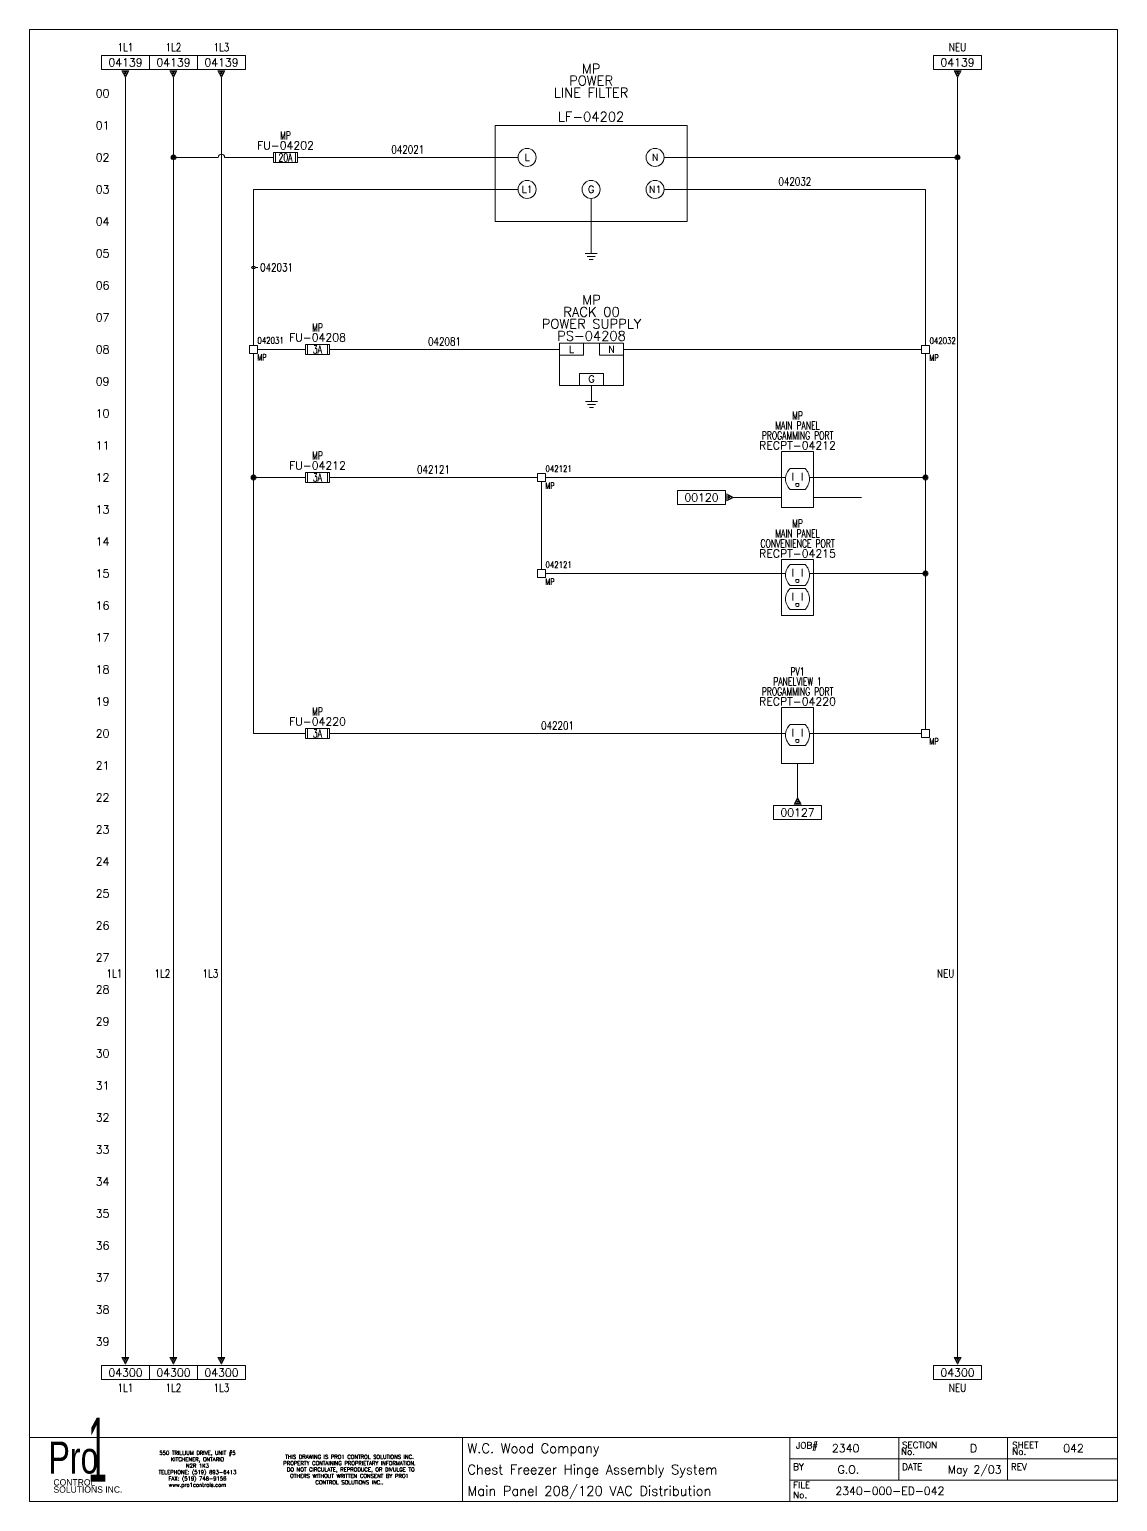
# Model space of a CAD drawing. Header units: inches. Extents: x 0 to 17, y 0 to 23.
import ezdxf
from ezdxf.enums import TextEntityAlignment as Align

# ---------------------------------------------------------------- set-up
doc = ezdxf.new("R2010")
doc.units = ezdxf.units.IN
doc.header["$MEASUREMENT"] = 0
doc.layers.get('0').update_dxf_attribs({"lineweight": 5})
for name, color, linetype, lineweight in [('_MULTI_WIRE', 9, 'Continuous', 5), ('BOARDER', 5, 'Continuous', 5), ('DESC', 1, 'Continuous', 5), ('LOC', 252, 'Continuous', 5), ('MISC', 2, 'Continuous', 5), ('SYMS', 7, 'Continuous', 5), ('TAGS', 2, 'Continuous', 5), ('TERMS', 2, 'Continuous', 5), ('Title_Block_Info', 2, 'Continuous', 5), ('WIRENO', 1, 'Continuous', 5), ('WIRES', 7, 'Continuous', 5), ('XREF', 1, 'Continuous', 5)]:
    doc.layers.add(name, color=color, linetype=linetype, lineweight=lineweight)
doc.layers.add('WIRENO_DEST', color=1, linetype='Continuous')
doc.styles.add('SIVAN', font='sivan.TTF', dxfattribs={"height": 1})
doc.styles.add('STACCO', font='STAC222N.TTF', dxfattribs={"height": 1})
doc.styles.get("Standard").update_dxf_attribs({"font": 'romans.shx'})
doc.styles.add('WD', font='romans.shx')

# ---------------------------------------------------------------- blocks, each defined once
blk = doc.blocks.new('WD_MLRH')
at = {"color": 2, "style": 'WD'}
blk.add_attdef('RUNGFIRST', text='', height=0.125, dxfattribs=at).set_placement((-0.25, 0), align=Align.MIDDLE_RIGHT)
at = {"style": 'WD', "flags": 1}
for tag, p in [('RUNGHORV', (-0.25, -0.127)), ('RUNGDIST', (-0.25, -0.2)), ('RUNGCNT', (-0.25, -0.237)), ('RUNGINC', (-0.25, -0.163)), ('WIRE-START', (-0.25, -0.356)), ('WIRE-GSUF', (-0.25, -0.396)), ('PH3SPACE', (-0.25, -0.437)), ('WIREMODE', (-0.25, -0.281)), ('WIREFMT', (-0.25, -0.321))]:
    blk.add_attdef(tag, text='', height=0.025, dxfattribs=at).set_placement(p, align=Align.RIGHT)
blk = doc.blocks.new('HA2D2')
for p, q in [((0.375, 0.344), (-0.375, 0.344)), ((-0.375, 0.344), (-0.375, 0.125)), ((0.375, 0.125), (0.375, 0.344)), ((-0.375, 0.125), (0.375, 0.125)), ((0.055, 0.102), (-0.055, 0.102)), ((-0.055, 0.102), (0, 0)), ((0, 0.023), (-0.031, 0.086)), ((-0.031, 0.086), (0.031, 0.086)), ((0, 0.055), (-0.008, 0.07)), ((-0.008, 0.07), (0.008, 0.07)), ((0, 0), (0.055, 0.102)), ((0.031, 0.086), (0, 0.023)), ((0.008, 0.07), (0, 0.055))]:
    blk.add_line(p, q)
at = {"style": 'WD', "width": 0.8, "flags": 8}
for tag, p in [('DESC1', (0, 0.722)), ('WIRENO', (0, 0.534))]:
    blk.add_attdef(tag, text='', height=0.125, dxfattribs=at).set_placement(p, align=Align.TOP_CENTER)
at = {"style": 'WD'}
blk.add_attdef('XREF', text='', height=0.125, dxfattribs=at).set_placement((0, 0.172), align=Align.CENTER)
at = {"style": 'WD', "flags": 1}
for tag, p in [('X8TERM01', (0, 0)), ('SIGCODE', (0.088, 0.066))]:
    blk.add_attdef(tag, p, '', height=0.01, dxfattribs=at)
blk = doc.blocks.new('WD_WNV')
at = {"linetype": 'Continuous', "style": 'WD', "width": 0.8}
blk.add_attdef('WIRENO', text='', height=0.125, dxfattribs=at).set_placement((-0.05, 0), align=Align.MIDDLE_RIGHT)
blk = doc.blocks.new('HA2S4')
for p, q in [((-0.055, 0), (0.055, 0)), ((0, -0.102), (-0.055, 0)), ((0.055, 0), (0, -0.102)), ((0.375, -0.125), (-0.375, -0.125)), ((-0.375, -0.125), (-0.375, -0.344)), ((-0.031, -0.016), (0, -0.078)), ((0.031, -0.016), (-0.031, -0.016)), ((-0.008, -0.031), (0, -0.047)), ((0.008, -0.031), (-0.008, -0.031)), ((0, -0.078), (0.031, -0.016)), ((0, -0.047), (0.008, -0.031)), ((0.375, -0.344), (0.375, -0.125)), ((-0.375, -0.344), (0.375, -0.344))]:
    blk.add_line(p, q)
at = {"style": 'WD', "flags": 1}
for tag, p in [('X2TERM01', (0, 0)), ('SIGCODE', (0.088, -0.059))]:
    blk.add_attdef(tag, p, '', height=0.01, dxfattribs=at)
at = {"style": 'WD'}
blk.add_attdef('XREF', text='', height=0.125, dxfattribs=at).set_placement((0, -0.297), align=Align.CENTER)
at = {"style": 'WD', "width": 0.8, "flags": 8}
for tag, p in [('WIRENO', (0, -0.409)), ('DESC1', (0, -0.597))]:
    blk.add_attdef(tag, text='', height=0.125, dxfattribs=at).set_placement(p, align=Align.TOP_CENTER)
blk = doc.blocks.new('WDDOT')
for radius in [0.0375, 0.0234, 0.0116]:
    blk.add_circle((0, 0), radius)
blk = doc.blocks.new('HLF11_CORCOM_LINE_FILTER')
at = {"linetype": 'Continuous'}
blk.add_lwpolyline([(-1.5, 0.5), (1.5, 0.5), (1.5, -1), (-1.5, -1)], close=True, dxfattribs=at)
for centre in [(-1, 0), (1, 0), (-1, -0.5), (0, -0.5), (1, -0.5)]:
    blk.add_circle(centre, 0.141)
at = {"style": 'WD'}
for tag, p in [('LOC', (0, 1.312)), ('DESC1', (0, 1.125)), ('DESC2', (0, 0.938)), ('DESC3', (0, 0.75)), ('TAG1', (0, 0.562))]:
    blk.add_attdef(tag, text='', height=0.15, dxfattribs=at).set_placement(p, align=Align.CENTER)
blk.add_attdef('INST', (-0.25, 0.25), '', height=0.15, dxfattribs=at)
at = {"linetype": 'Continuous', "style": 'WD'}
for tag, p in [('TERM01', (-1, 0)), ('TERM05', (1, 0)), ('TERM02', (-1, -0.5)), ('TERM03', (0, -0.5)), ('TERM04', (1, -0.5))]:
    blk.add_attdef(tag, text='', height=0.109, dxfattribs=at).set_placement(p, align=Align.MIDDLE)
at = {"style": 'WD', "flags": 1}
for tag, p, height in [('X4TERM01', (-1.141, 0), 0.015), ('X2TERM01', (-1, 0.141), 0.015), ('X2TERM05', (1, 0.141), 0.015), ('X1TERM05', (1.141, 0), 0.015), ('FAMILY', (-0.062, -0.312), 0.01), ('MFG', (-0.062, -0.375), 0.01), ('CAT', (-0.062, -0.438), 0.01), ('X4TERM02', (-1.141, -0.5), 0.015), ('X8TERM02', (-1, -0.641), 0.015), ('ASSYCODE', (-0.062, -0.5), 0.01), ('X8TERM03', (0, -0.641), 0.015), ('X8TERM04', (1, -0.641), 0.015), ('X1TERM04', (1.141, -0.5), 0.015)]:
    blk.add_attdef(tag, p, '', height=height, dxfattribs=at)
blk = doc.blocks.new('HFU1')
for p, q in [((-0.188, -0.078), (-0.188, 0.078)), ((-0.188, 0.078), (0.188, 0.078)), ((-0.156, 0.078), (-0.156, -0.078)), ((0.156, 0.078), (0.156, -0.078)), ((0.188, 0.078), (0.188, -0.078)), ((0.188, -0.078), (-0.188, -0.078))]:
    blk.add_line(p, q)
at = {"style": 'WD', "width": 0.7}
for tag, p in [('INST', (0, 0.451)), ('LOC', (0, 0.281))]:
    blk.add_attdef(tag, text='', height=0.125, dxfattribs=at).set_placement(p, align=Align.CENTER)
at = {"style": 'WD'}
blk.add_attdef('TAG1', text='', height=0.125, dxfattribs=at).set_placement((0, 0.125), align=Align.CENTER)
at = {"linetype": 'Continuous', "style": 'WD', "flags": 9}
for tag, p in [('ASSYCODE', (0.157, 0.251)), ('MFG', (0.156, 0.083)), ('CAT', (0.156, 0.102))]:
    blk.add_attdef(tag, text='', height=0.01, dxfattribs=at).set_placement(p, align=Align.CENTER)
at = {"style": 'WD', "width": 0.7}
blk.add_attdef('RATING1', text='', height=0.125, dxfattribs=at).set_placement((0, 0), align=Align.MIDDLE_CENTER)
at = {"style": 'WD'}
for tag, p, flags in [('X4TERM01', (-0.188, 0), 1), ('FAMILY', (0.129, 0.108), 9), ('X1TERM02', (0.188, 0), 1)]:
    blk.add_attdef(tag, p, '', height=0.01, dxfattribs=dict(at, flags=flags))
for tag, p in [('X2LINK', (0, 0.109)), ('X8LINK', (0, -0.109))]:
    blk.add_attdef(tag, p, '', height=0.01, dxfattribs=at)
at = {"linetype": 'Continuous', "style": 'WD', "flags": 8}
blk.add_attdef('TERM01', text='', height=0.125, dxfattribs=at).set_placement((-0.25, -0.031), align=Align.TOP_RIGHT)
blk.add_attdef('TERM02', text='', height=0.125, dxfattribs=at).set_placement((0.25, -0.031), align=Align.TOP_LEFT)
blk = doc.blocks.new('VGND2')
for p, q in [((0.09375, 0), (-0.09375, 0)), ((-0.0625, -0.046875), (0.0625, -0.046875)), ((-0.03125, -0.09375), (0.03125, -0.09375))]:
    blk.add_line(p, q)
at = {"style": 'WD', "flags": 1}
blk.add_attdef('X2TERM01', (0, 0), '', height=0.01, dxfattribs=at)
blk = doc.blocks.new('HPS11_PLC_POWER_SUPPLY_110VAC')
for p, q in [((-0.5, 0.1), (-0.125, 0.1)), ((-0.5, -0.087), (-0.5, 0.1)), ((-0.125, 0.1), (-0.125, -0.087)), ((0.125, 0.1), (0.5, 0.1)), ((0.125, -0.087), (0.125, 0.1)), ((0.5, 0.1), (0.5, -0.087)), ((-0.125, -0.087), (-0.5, -0.087)), ((0.5, -0.087), (0.125, -0.087)), ((-0.188, -0.375), (0.188, -0.375)), ((-0.188, -0.562), (-0.188, -0.375)), ((0.188, -0.375), (0.188, -0.562)), ((0.188, -0.562), (-0.188, -0.562))]:
    blk.add_line(p, q)
at = {"linetype": 'Continuous'}
blk.add_lwpolyline([(-0.5, 0.1), (0.5, 0.1), (0.5, -0.562), (-0.5, -0.562)], close=True, dxfattribs=at)
at = {"style": 'WD'}
for tag, p in [('LOC', (0, 0.7)), ('DESC1', (0, 0.513)), ('DESC2', (0, 0.325)), ('TAG1', (0, 0.138))]:
    blk.add_attdef(tag, text='', height=0.15, dxfattribs=at).set_placement(p, align=Align.CENTER)
at = {"linetype": 'Continuous', "style": 'WD'}
for tag, p in [('TERM01', (-0.312, 0)), ('TERM05', (0.313, 0)), ('TERM03', (0, -0.462))]:
    blk.add_attdef(tag, text='', height=0.109, dxfattribs=at).set_placement(p, align=Align.MIDDLE)
at = {"style": 'WD', "flags": 1}
for tag, p, height in [('X4TERM01', (-0.5, 0), 0.015), ('X1TERM05', (0.5, 0), 0.015), ('FAMILY', (-0.062, -0.312), 0.01), ('MFG', (-0.062, -0.375), 0.01), ('CAT', (-0.062, -0.438), 0.01), ('ASSYCODE', (-0.062, -0.5), 0.01), ('X8TERM03', (0, -0.562), 0.015)]:
    blk.add_attdef(tag, p, '', height=height, dxfattribs=at)
at = {"style": 'WD'}
blk.add_attdef('INST', (-0.25, -0.25), '', height=0.15, dxfattribs=at)
blk = doc.blocks.new('WD_WNH')
at = {"linetype": 'Continuous', "style": 'WD', "width": 0.8}
blk.add_attdef('WIRENO', text='', height=0.125, dxfattribs=at).set_placement((0, 0.0625), align=Align.CENTER)
blk = doc.blocks.new('HT0W01')
for p, q in [((-0.062, 0.062), (0.062, 0.062)), ((-0.062, -0.062), (-0.062, 0.062)), ((0.062, 0.062), (0.062, -0.062)), ((0.062, -0.062), (-0.062, -0.062))]:
    blk.add_line(p, q)
at = {"style": 'WD', "width": 0.7}
for tag, p in [('INST', (0.062, 0.214)), ('LOC', (0.062, -0.178))]:
    blk.add_attdef(tag, p, '', height=0.1, dxfattribs=at)
at = {"style": 'WD', "flags": 1}
for tag, p, height in [('X4TERM01', (-0.062, 0), 0.01), ('X4TERMDESC01', (-0.055, -0.023), 0.025), ('X2TERMDESC01', (-0.006, 0.029), 0.025), ('X2TERM01', (0, 0.062), 0.01), ('X1TERMDESC01', (0.039, 0.007), 0.025), ('X1TERM01', (0.062, 0), 0.01), ('X8TERM01', (0, -0.062), 0.01), ('X8TERMDESC01', (0, -0.054), 0.025)]:
    blk.add_attdef(tag, p, '', height=height, dxfattribs=at)
at = {"linetype": 'Continuous', "style": 'WD'}
for tag, p, width, flags in [('WIRENO', (0.062, 0.087), 0.8, 8), ('TAGSTRIP', (0.05, -0.297), 0.9, 8), ('CAT', (0.213, -0.406), 0.8, 1)]:
    blk.add_attdef(tag, p, '', height=0.1, dxfattribs=dict(at, width=width, flags=flags))
at = {"linetype": 'Continuous', "style": 'WD', "width": 0.8, "flags": 1}
blk.add_attdef('MFG', text='', height=0.1, dxfattribs=at).set_placement((0.088, -0.406), align=Align.RIGHT)
at = {"style": 'WD', "width": 0.7, "flags": 1}
blk.add_attdef('ASSYCODE', (0.062, -0.281), '', height=0.01, dxfattribs=at)
blk = doc.blocks.new('VT0W01')
for p, q in [((-0.062, 0.062), (0.062, 0.062)), ((-0.062, -0.062), (-0.062, 0.062)), ((0.062, 0.062), (0.062, -0.062)), ((0.062, -0.062), (-0.062, -0.062))]:
    blk.add_line(p, q)
at = {"style": 'WD', "width": 0.7}
for tag, p in [('INST', (0.062, 0.208)), ('LOC', (0.062, -0.173))]:
    blk.add_attdef(tag, p, '', height=0.1, dxfattribs=at)
at = {"style": 'WD', "flags": 1}
for tag, p, height in [('X4TERM01', (-0.062, 0), 0.01), ('X4TERMDESC01', (-0.055, -0.023), 0.025), ('X2TERMDESC01', (-0.006, 0.029), 0.025), ('X2TERM01', (0, 0.062), 0.01), ('X1TERMDESC01', (0.039, -0.003), 0.025), ('X1TERM01', (0.062, 0), 0.01), ('X8TERM01', (0, -0.062), 0.01), ('X8TERMDESC01', (0, -0.054), 0.025)]:
    blk.add_attdef(tag, p, '', height=height, dxfattribs=at)
at = {"linetype": 'Continuous', "style": 'WD'}
for tag, p, width, flags in [('WIRENO', (0.062, 0.091), 0.8, 8), ('TAGSTRIP', (0.05, -0.282), 0.9, 8), ('CAT', (0.213, -0.406), 0.8, 1)]:
    blk.add_attdef(tag, p, '', height=0.1, dxfattribs=dict(at, width=width, flags=flags))
at = {"linetype": 'Continuous', "style": 'WD', "width": 0.8, "flags": 1}
blk.add_attdef('MFG', text='', height=0.1, dxfattribs=at).set_placement((0.088, -0.406), align=Align.RIGHT)
at = {"style": 'WD', "width": 0.7, "flags": 1}
blk.add_attdef('ASSYCODE', (0.062, -0.281), '', height=0.01, dxfattribs=at)
blk = doc.blocks.new('TB_P')
at = {"color": 5}
blk.add_line((6.764, 0), (6.764, 1), dxfattribs=at)
at = {"color": 5, "linetype": 'Continuous'}
blk.add_line((15.283, 1), (15.283, 0.667), dxfattribs=at)
blk.add_lwpolyline([(0, 0), (17, 0), (17, 23), (0, 23)], close=True, dxfattribs=at)
at = {"layer": 'BOARDER', "linetype": 'Continuous'}
for p, q in [((0, 1), (17, 1)), ((0, 1), (0, 0)), ((11.882, 1), (11.882, 0.667)), ((11.882, 1), (11.882, 0)), ((11.882, 1), (11.882, 0)), ((11.882, 1), (11.882, 0)), ((13.583, 1), (13.583, 0.667)), ((11.882, 0.667), (17, 0.667)), ((13.583, 0.667), (13.583, 0.333)), ((15.283, 0.667), (15.283, 0.333)), ((11.882, 0.333), (17, 0.333))]:
    blk.add_line(p, q, dxfattribs=at)
at = {"color": 5, "char_height": 0.06, "attachment_point": 5, "style": 'WD'}
for s, insert, width in [('550 TRILLIUM DRIVE, UNIT #5\\PKITCHENER, ONTARIO\\PN2R 1K3\\PTELEPHONE: (519) 893-6413\\PFAX: (519) 748-9156\\Pwww.pro1controls.com', (2.625, 0.5), 1.804), ('THIS DRAWING IS PRO1 CONTROL SOLUTIONS INC. PROPERTY CONTAINING PROPRIETARY INFORMATION.  DO NOT CIRCULATE, REPRODUCE, OR DIVULGE TO OTHERS WITHOUT WRITTEN CONSENT BY PRO1 CONTROL SOLUTIONS INC..', (5, 0.5), 2.264)]:
    blk.add_mtext(s, dxfattribs=dict(at, insert=insert, width=width))
at = {"color": 2, "linetype": 'Continuous', "style": 'WD', "flags": 1}
for tag, p in [('REV1_NO', (1.734, 3.29)), ('REV1_BY', (7.303, 3.29)), ('REV1_DATE', (9.562, 3.29)), ('REV2_NO', (1.734, 3.04)), ('REV2_BY', (7.303, 3.04)), ('REV2_DATE', (9.562, 3.04)), ('REV3_NO', (1.734, 2.79)), ('REV3_BY', (7.303, 2.79)), ('REV3_DATE', (9.562, 2.79)), ('REV4_NO', (1.734, 2.54)), ('REV4_BY', (7.303, 2.54)), ('REV4_DATE', (9.562, 2.54)), ('REV5_NO', (1.734, 2.29)), ('REV5_BY', (7.303, 2.29)), ('REV5_DATE', (9.562, 2.29)), ('REV6_NO', (1.734, 2.04)), ('REV6_BY', (7.303, 2.04)), ('REV6_DATE', (9.562, 2.04)), ('REV7_NO', (1.734, 1.79)), ('REV7_BY', (7.303, 1.79)), ('REV7_DATE', (9.562, 1.79)), ('REV8_NO', (1.734, 1.54)), ('REV8_BY', (7.303, 1.54)), ('REV8_DATE', (9.562, 1.54)), ('REV9_NO', (1.734, 1.29)), ('REV9_BY', (7.303, 1.29)), ('REV9_DATE', (9.562, 1.29))]:
    blk.add_attdef(tag, text='', height=0.15, dxfattribs=at).set_placement(p, align=Align.MIDDLE_CENTER)
for tag, p in [('REV1_CHANGE', (2.292, 3.29)), ('REV2_CHANGE', (2.292, 3.04)), ('REV3_CHANGE', (2.292, 2.79)), ('REV4_CHANGE', (2.292, 2.54)), ('REV5_CHANGE', (2.292, 2.29)), ('REV6_CHANGE', (2.292, 2.04)), ('REV7_CHANGE', (2.292, 1.79)), ('REV8_CHANGE', (2.292, 1.54)), ('REV9_CHANGE', (2.292, 1.29))]:
    blk.add_attdef(tag, text='', height=0.15, dxfattribs=at).set_placement(p, align=Align.MIDDLE_LEFT)
at = {"layer": 'BOARDER', "lineweight": 0}
for s, height, style, width, p in [('1', 1, 'SIVAN', 0.4, (1.062, 0.812)), ('Pro', 0.5, 'STACCO', 0.75, (0.688, 0.688))]:
    blk.add_text(s, height=height, dxfattribs=dict(at, style=style, width=width)).set_placement(p, align=Align.MIDDLE_CENTER)
at = {"layer": 'BOARDER', "linetype": 'Continuous', "style": 'WD'}
for s, p in [('JOB#', (11.976, 0.827)), ('SECTION', (13.633, 0.835)), ('SHEET', (15.354, 0.834)), ('No.', (13.617, 0.729)), ('No.', (15.354, 0.729)), ('BY', (11.933, 0.493)), ('DATE', (13.634, 0.493)), ('REV', (15.334, 0.493)), ('FILE', (11.932, 0.21)), ('No.', (11.932, 0.052))]:
    blk.add_text(s, height=0.1, dxfattribs=at).set_placement(p)
at = {"layer": 'BOARDER', "lineweight": 0, "style": 'STACCO'}
for s, p in [('SOLUTIONS INC.', (0.375, 0.188)), ('CONTROL', (0.375, 0.3))]:
    blk.add_text(s, height=0.1, dxfattribs=at).set_placement(p, align=Align.MIDDLE_LEFT)
at = {"layer": 'Title_Block_Info', "ltscale": 0.1}
for tag, p in [('CUSTOMER', (6.842, 0.833)), ('JOB DESCRIPTION LINE', (6.842, 0.5)), ('DRAWING DESCRIPTION', (6.842, 0.167))]:
    blk.add_attdef(tag, text='', height=0.15, dxfattribs=at).set_placement(p, align=Align.MIDDLE_LEFT)
at = {"layer": 'Title_Block_Info', "ltscale": 0.1, "style": 'WD'}
for tag, p in [('JOB #', (12.752, 0.833)), ('SEC. NO.', (14.75, 0.833)), ('SHT. NO.', (16.312, 0.833)), ('NAME', (12.795, 0.5)), ('REV', (16.194, 0.5))]:
    blk.add_attdef(tag, text='', height=0.125, dxfattribs=at).set_placement(p, align=Align.MIDDLE_CENTER)
blk.add_attdef('DATE', text='', height=0.125, dxfattribs=at).set_placement((15.188, 0.5), align=Align.MIDDLE_RIGHT)
blk.add_attdef('FILE NUMBER', text='', height=0.125, dxfattribs=at).set_placement((12.591, 0.167), align=Align.MIDDLE_LEFT)
blk = doc.blocks.new('HCN1RSGL')
for p, q in [((-0.25, 0.406), (0.25, 0.406)), ((-0.25, -0.469), (-0.25, 0.406)), ((0.25, 0.406), (0.25, -0.469)), ((0.117, 0.14), (-0.117, 0.14)), ((-0.071, 0.071), (-0.071, -0.046)), ((0.07, 0.071), (0.07, -0.046)), ((0.117, -0.187), (-0.117, -0.187)), ((-0.024, -0.093), (0.023, -0.093)), ((-0.024, -0.125), (-0.024, -0.093)), ((0.008, -0.14), (-0.009, -0.14)), ((0.023, -0.093), (0.023, -0.125)), ((0.25, -0.469), (-0.25, -0.469))]:
    blk.add_line(p, q)
for centre, radius, start, end in [((0.039, -0.023), 0.226, 133.6028, 226.3972), ((-0.039, -0.023), 0.226, 313.6028, 46.3972), ((-0.009, -0.125), 0.015, 180, 270), ((0.008, -0.125), 0.015, 270, 0)]:
    blk.add_arc(centre, radius, start, end)
at = {"style": 'WD', "width": 0.7}
for tag, p in [('INST', (0, 1.076)), ('LOC', (0, 0.906)), ('DESC1', (0, 0.75)), ('DESC2', (0, 0.594))]:
    blk.add_attdef(tag, text='', height=0.125, dxfattribs=at).set_placement(p, align=Align.CENTER)
at = {"style": 'WD'}
blk.add_attdef('TAG1', text='', height=0.125, dxfattribs=at).set_placement((0, 0.438), align=Align.CENTER)
for tag, p, flags in [('X4TERM01', (-0.188, 0), 1), ('X1TERM02', (0.188, 0), 1), ('FAMILY', (0.205, 0.152), 9), ('X8TERM03', (0, -0.14), 1)]:
    blk.add_attdef(tag, p, '', height=0.01, dxfattribs=dict(at, flags=flags))
at = {"linetype": 'Continuous', "style": 'WD', "flags": 9}
for tag, p in [('ASSYCODE', (0.23, 0.071)), ('MFG', (0.228, 0.089)), ('CAT', (0.23, 0.108))]:
    blk.add_attdef(tag, text='', height=0.01, dxfattribs=at).set_placement(p, align=Align.CENTER)
at = {"linetype": 'Continuous', "style": 'WD', "flags": 8}
blk.add_attdef('TERM01', text='', height=0.125, dxfattribs=at).set_placement((-0.281, -0.016), align=Align.TOP_RIGHT)
for tag, p in [('TERM02', (0.281, -0.016)), ('TERM03', (0.08, -0.243))]:
    blk.add_attdef(tag, text='', height=0.125, dxfattribs=at).set_placement(p, align=Align.TOP_LEFT)
blk = doc.blocks.new('HA2D4')
for p, q in [((-0.055, -0.102), (0, 0)), ((0, 0), (0.055, -0.102)), ((0.375, -0.125), (-0.375, -0.125)), ((-0.375, -0.125), (-0.375, -0.344)), ((0.055, -0.102), (-0.055, -0.102)), ((0, -0.023), (-0.031, -0.086)), ((-0.031, -0.086), (0.031, -0.086)), ((0, -0.055), (-0.008, -0.07)), ((-0.008, -0.07), (0.008, -0.07)), ((0.031, -0.086), (0, -0.023)), ((0.008, -0.07), (0, -0.055)), ((0.375, -0.344), (0.375, -0.125)), ((-0.375, -0.344), (0.375, -0.344))]:
    blk.add_line(p, q)
at = {"style": 'WD', "flags": 1}
for tag, p in [('X2TERM01', (0, 0)), ('SIGCODE', (0.088, -0.059))]:
    blk.add_attdef(tag, p, '', height=0.01, dxfattribs=at)
at = {"style": 'WD'}
blk.add_attdef('XREF', text='', height=0.125, dxfattribs=at).set_placement((0, -0.297), align=Align.CENTER)
at = {"style": 'WD', "width": 0.8, "flags": 8}
for tag, p in [('WIRENO', (0, -0.409)), ('DESC1', (0, -0.597))]:
    blk.add_attdef(tag, text='', height=0.125, dxfattribs=at).set_placement(p, align=Align.TOP_CENTER)
blk = doc.blocks.new('HA2D3')
for p, q in [((-0.125, 0.109), (-0.875, 0.109)), ((-0.875, 0.109), (-0.875, -0.109)), ((-0.125, 0.109), (-0.125, -0.109)), ((-0.102, 0.055), (-0.102, -0.055)), ((0, 0), (-0.102, 0.055)), ((-0.102, -0.055), (0, 0)), ((-0.086, 0.031), (-0.023, 0)), ((-0.086, -0.031), (-0.086, 0.031)), ((-0.023, 0), (-0.086, -0.031)), ((-0.07, 0.008), (-0.055, 0)), ((-0.07, -0.008), (-0.07, 0.008)), ((-0.055, 0), (-0.07, -0.008)), ((-0.875, -0.109), (-0.125, -0.109))]:
    blk.add_line(p, q)
at = {"style": 'WD', "width": 0.8, "flags": 8}
for tag, p in [('DESC1', (-0.5, 0.487)), ('WIRENO', (-0.5, 0.3))]:
    blk.add_attdef(tag, text='', height=0.125, dxfattribs=at).set_placement(p, align=Align.TOP_CENTER)
at = {"style": 'WD'}
blk.add_attdef('XREF', text='', height=0.125, dxfattribs=at).set_placement((-0.5, -0.062), align=Align.CENTER)
at = {"style": 'WD', "flags": 1}
for tag, p in [('SIGCODE', (-0.099, 0.066)), ('X1TERM01', (0, 0))]:
    blk.add_attdef(tag, p, '', height=0.01, dxfattribs=at)
blk = doc.blocks.new('HCN1RDUP')
for p, q in [((-0.25, 0.219), (0.25, 0.219)), ((-0.25, -0.656), (-0.25, 0.219)), ((0.117, 0.14), (-0.117, 0.14)), ((-0.071, 0.071), (-0.071, -0.046)), ((0.07, 0.071), (0.07, -0.046)), ((0.25, 0.219), (0.25, -0.656)), ((0.117, -0.187), (-0.117, -0.187)), ((-0.024, -0.093), (0.023, -0.093)), ((-0.024, -0.125), (-0.024, -0.093)), ((0.008, -0.14), (-0.009, -0.14)), ((0.023, -0.093), (0.023, -0.125)), ((0.117, -0.235), (-0.117, -0.235)), ((-0.071, -0.304), (-0.071, -0.421)), ((0.07, -0.304), (0.07, -0.421)), ((0.25, -0.656), (-0.25, -0.656)), ((0.117, -0.562), (-0.117, -0.562)), ((-0.024, -0.468), (0.023, -0.468)), ((-0.024, -0.5), (-0.024, -0.468)), ((0.008, -0.515), (-0.009, -0.515)), ((0.023, -0.468), (0.023, -0.5))]:
    blk.add_line(p, q)
for centre, radius, start, end in [((0.039, -0.023), 0.226, 133.6028, 226.3972), ((-0.039, -0.023), 0.226, 313.6028, 46.3972), ((-0.009, -0.125), 0.015, 180, 270), ((0.008, -0.125), 0.015, 270, 0), ((0.039, -0.398), 0.226, 133.6028, 226.3972), ((-0.039, -0.398), 0.226, 313.6028, 46.3972), ((-0.009, -0.5), 0.015, 180, 270), ((0.008, -0.5), 0.015, 270, 0)]:
    blk.add_arc(centre, radius, start, end)
at = {"style": 'WD', "width": 0.7}
for tag, p in [('INST', (0, 0.888)), ('LOC', (0, 0.719)), ('DESC1', (0, 0.562)), ('DESC2', (0, 0.406))]:
    blk.add_attdef(tag, text='', height=0.125, dxfattribs=at).set_placement(p, align=Align.CENTER)
at = {"style": 'WD'}
blk.add_attdef('TAG1', text='', height=0.125, dxfattribs=at).set_placement((0, 0.25), align=Align.CENTER)
for tag, p, flags in [('X4TERM01', (-0.188, 0), 1), ('X1TERM02', (0.188, 0), 1), ('FAMILY', (0.205, 0.152), 9), ('X8TERM03', (0, -0.14), 1), ('X4TERM04', (-0.188, -0.375), 1), ('X1TERM05', (0.188, -0.375), 1), ('X8TERM06', (0, -0.515), 1)]:
    blk.add_attdef(tag, p, '', height=0.01, dxfattribs=dict(at, flags=flags))
at = {"linetype": 'Continuous', "style": 'WD', "flags": 9}
for tag, p in [('ASSYCODE', (0.23, 0.071)), ('MFG', (0.228, 0.089)), ('CAT', (0.23, 0.108))]:
    blk.add_attdef(tag, text='', height=0.01, dxfattribs=at).set_placement(p, align=Align.CENTER)
at = {"linetype": 'Continuous', "style": 'WD', "flags": 8}
for tag, p in [('TERM01', (-0.281, -0.016)), ('TERM04', (-0.281, -0.391))]:
    blk.add_attdef(tag, text='', height=0.125, dxfattribs=at).set_placement(p, align=Align.TOP_RIGHT)
for tag, p in [('TERM02', (0.281, -0.016)), ('TERM05', (0.281, -0.391)), ('TERM06', (0.08, -0.587))]:
    blk.add_attdef(tag, text='', height=0.125, dxfattribs=at).set_placement(p, align=Align.TOP_LEFT)

msp = doc.modelspace()

# ---------------------------------------------------------------- linework, layer by layer
at = {"layer": '_MULTI_WIRE'}
for p, q in [((8.775, 20.359), (8.775, 19.5)), ((8.781, 17.438), (8.781, 17.188))]:
    msp.add_line(p, q, dxfattribs=at)
at = {"layer": 'SYMS'}
for p, q in [((11.75, 15.688), (11, 15.688)), ((12.25, 15.688), (13, 15.688)), ((12, 11.531), (12, 11))]:
    msp.add_line(p, q, dxfattribs=at)
at = {"layer": 'WIRENO'}
msp.add_lwpolyline([(3.566, 19.283), (3.531, 19.282), (3.515, 19.297), (3.484, 19.296), (3.469, 19.281), (3.485, 19.265), (3.516, 19.266), (3.524, 19.274)], dxfattribs=at)
at = {"layer": 'WIRES'}
for p, q in [((1.5, 22.25), (1.5, 2.25)), ((2.25, 22.25), (2.25, 2.25)), ((3, 22.25), (3, 2.25)), ((14.5, 22.25), (14.5, 2.25)), ((2.25, 21), (2.95, 21)), ((3.05, 21), (3.812, 21)), ((4.188, 21), (7.634, 21)), ((9.916, 21), (14.5, 21)), ((3.5, 20.5), (3.5, 18.062)), ((7.634, 20.5), (3.5, 20.5)), ((9.916, 20.5), (13.999, 20.5)), ((13.999, 20.5), (13.999, 18.062)), ((3.562, 18), (4.312, 18)), ((4.688, 18), (8.281, 18)), ((9.281, 18), (13.937, 18)), ((3.5, 17.938), (3.5, 12)), ((13.999, 17.938), (13.999, 12.062)), ((3.5, 16), (4.312, 16)), ((4.688, 16), (7.938, 16)), ((8, 15.938), (8, 14.562)), ((8.062, 16), (11.812, 16)), ((12.188, 16), (13.999, 16)), ((8.062, 14.5), (11.812, 14.5)), ((12.188, 14.5), (13.999, 14.5)), ((3.5, 12), (4.312, 12)), ((4.688, 12), (11.812, 12)), ((12.188, 12), (13.937, 12))]:
    msp.add_line(p, q, dxfattribs=at)
msp.add_arc((3, 21), 0.05, 0, 180, dxfattribs=at)

# ---------------------------------------------------------------- block references
ref = msp.add_blockref('TB_P', (0, 0))
ref.add_attrib('CUSTOMER', 'W.C. Wood Company', dxfattribs={"layer": 'MISC', "ltscale": 0.1, "height": 0.15}).set_placement((6.842, 0.833), align=Align.MIDDLE_LEFT)
ref.add_attrib('JOB DESCRIPTION LINE', 'Chest Freezer Hinge Assembly System', dxfattribs={"layer": 'MISC', "ltscale": 0.1, "height": 0.15}).set_placement((6.842, 0.5), align=Align.MIDDLE_LEFT)
ref.add_attrib('DRAWING DESCRIPTION', 'Main Panel 208/120 VAC Distribution', dxfattribs={"layer": 'MISC', "ltscale": 0.1, "height": 0.15}).set_placement((6.842, 0.167), align=Align.MIDDLE_LEFT)
ref.add_attrib('JOB #', '2340', dxfattribs={"layer": 'MISC', "ltscale": 0.1, "height": 0.125, "style": 'WD'}).set_placement((12.752, 0.833), align=Align.MIDDLE_CENTER)
ref.add_attrib('SEC. NO.', 'D', dxfattribs={"layer": 'MISC', "ltscale": 0.1, "height": 0.125, "style": 'WD'}).set_placement((14.75, 0.833), align=Align.MIDDLE_CENTER)
ref.add_attrib('SHT. NO.', '042', dxfattribs={"layer": 'MISC', "ltscale": 0.1, "height": 0.125, "style": 'WD'}).set_placement((16.312, 0.833), align=Align.MIDDLE_CENTER)
ref.add_attrib('FILE NUMBER', '2340-000-ED-042', dxfattribs={"layer": 'MISC', "ltscale": 0.1, "height": 0.125, "style": 'WD'}).set_placement((12.591, 0.167), align=Align.MIDDLE_LEFT)
ref.add_attrib('NAME', 'G.O.', dxfattribs={"layer": 'MISC', "ltscale": 0.1, "height": 0.125, "style": 'WD'}).set_placement((12.795, 0.5), align=Align.MIDDLE_CENTER)
ref.add_attrib('DATE', 'May 2/03', dxfattribs={"layer": 'MISC', "ltscale": 0.1, "height": 0.125, "style": 'WD'}).set_placement((15.188, 0.5), align=Align.MIDDLE_RIGHT)
msp.add_blockref('WD_MLRH', (1.5, 22)).add_auto_attribs({'RUNGFIRST': '00'})
at = {"layer": 'SYMS'}
ref = msp.add_blockref('HA2D2', (1.5, 22.25), dxfattribs=at)
ref.add_attrib('XREF', '04139', dxfattribs={"layer": 'XREF', "height": 0.125, "style": 'WD'}).set_placement((1.5, 22.422), align=Align.CENTER)
ref.add_attrib('WIRENO', '1L1', dxfattribs={"layer": 'WIRENO_DEST', "height": 0.125, "style": 'WD', "width": 0.8, "flags": 8}).set_placement((1.5, 22.784), align=Align.TOP_CENTER)
ref = msp.add_blockref('HA2D2', (2.25, 22.25), dxfattribs=at)
ref.add_attrib('XREF', '04139', dxfattribs={"layer": 'XREF', "height": 0.125, "style": 'WD'}).set_placement((2.25, 22.422), align=Align.CENTER)
ref.add_attrib('WIRENO', '1L2', dxfattribs={"layer": 'WIRENO_DEST', "height": 0.125, "style": 'WD', "width": 0.8, "flags": 8}).set_placement((2.25, 22.784), align=Align.TOP_CENTER)
ref = msp.add_blockref('HA2D2', (3, 22.25), dxfattribs=at)
ref.add_attrib('XREF', '04139', dxfattribs={"layer": 'XREF', "height": 0.125, "style": 'WD'}).set_placement((3, 22.422), align=Align.CENTER)
ref.add_attrib('WIRENO', '1L3', dxfattribs={"layer": 'WIRENO_DEST', "height": 0.125, "style": 'WD', "width": 0.8, "flags": 8}).set_placement((3, 22.784), align=Align.TOP_CENTER)
ref = msp.add_blockref('HA2D2', (14.5, 22.25), dxfattribs=at)
ref.add_attrib('XREF', '04139', dxfattribs={"layer": 'XREF', "height": 0.125, "style": 'WD'}).set_placement((14.5, 22.422), align=Align.CENTER)
ref.add_attrib('WIRENO', 'NEU', dxfattribs={"layer": 'WIRENO_DEST', "height": 0.125, "style": 'WD', "width": 0.8, "flags": 8}).set_placement((14.5, 22.784), align=Align.TOP_CENTER)
ref = msp.add_blockref('HLF11_CORCOM_LINE_FILTER', (8.775, 21), dxfattribs=at)
ref.add_attrib('TAG1', 'LF-04202', dxfattribs={"layer": 'TAGS', "height": 0.15, "style": 'WD'}).set_placement((8.775, 21.562), align=Align.CENTER)
ref.add_attrib('DESC2', 'LINE FILTER', dxfattribs={"layer": 'DESC', "height": 0.15, "style": 'WD'}).set_placement((8.775, 21.938), align=Align.CENTER)
ref.add_attrib('DESC1', 'POWER', dxfattribs={"layer": 'DESC', "height": 0.15, "style": 'WD'}).set_placement((8.775, 22.125), align=Align.CENTER)
ref.add_attrib('LOC', 'MP', dxfattribs={"layer": 'LOC', "height": 0.15, "style": 'WD'}).set_placement((8.775, 22.312), align=Align.CENTER)
ref.add_attrib('TERM01', 'L', dxfattribs={"layer": 'TERMS', "linetype": 'Continuous', "height": 0.109, "style": 'WD'}).set_placement((7.775, 21), align=Align.MIDDLE)
ref.add_attrib('TERM02', 'L1', dxfattribs={"layer": 'TERMS', "linetype": 'Continuous', "height": 0.1094, "style": 'WD'}).set_placement((7.775, 20.5), align=Align.MIDDLE)
ref.add_attrib('TERM03', 'G', dxfattribs={"layer": 'TERMS', "linetype": 'Continuous', "height": 0.109, "style": 'WD'}).set_placement((8.775, 20.5), align=Align.MIDDLE)
ref.add_attrib('TERM04', 'N1', dxfattribs={"layer": 'TERMS', "linetype": 'Continuous', "height": 0.1094, "style": 'WD'}).set_placement((9.775, 20.5), align=Align.MIDDLE)
ref.add_attrib('TERM05', 'N', dxfattribs={"layer": 'TERMS', "linetype": 'Continuous', "height": 0.109, "style": 'WD'}).set_placement((9.775, 21), align=Align.MIDDLE)
ref = msp.add_blockref('HFU1', (4, 21), dxfattribs=at)
ref.add_attrib('TAG1', 'FU-04202', dxfattribs={"layer": 'TAGS', "height": 0.125, "style": 'WD'}).set_placement((4, 21.125), align=Align.CENTER)
ref.add_attrib('LOC', 'MP', dxfattribs={"layer": 'LOC', "height": 0.125, "style": 'WD', "width": 0.7}).set_placement((4, 21.281), align=Align.CENTER)
ref.add_attrib('RATING1', '20A', dxfattribs={"layer": 'MISC', "height": 0.125, "style": 'WD', "width": 0.7}).set_placement((4, 21), align=Align.MIDDLE_CENTER)
for name, p in [('WDDOT', (2.25, 21)), ('WDDOT', (14.5, 21)), ('VGND2', (8.775, 19.5)), ('VGND2', (8.781, 17.188)), ('WDDOT', (3.5, 16)), ('WDDOT', (13.999, 16)), ('WDDOT', (13.999, 14.5))]:
    msp.add_blockref(name, p, dxfattribs=at)
ref = msp.add_blockref('HPS11_PLC_POWER_SUPPLY_110VAC', (8.781, 18), dxfattribs=at)
ref.add_attrib('TAG1', 'PS-04208', dxfattribs={"layer": 'TAGS', "height": 0.15, "style": 'WD'}).set_placement((8.781, 18.137), align=Align.CENTER)
ref.add_attrib('DESC2', 'POWER SUPPLY', dxfattribs={"layer": 'DESC', "height": 0.15, "style": 'WD'}).set_placement((8.781, 18.325), align=Align.CENTER)
ref.add_attrib('DESC1', 'RACK 00', dxfattribs={"layer": 'DESC', "height": 0.15, "style": 'WD'}).set_placement((8.781, 18.512), align=Align.CENTER)
ref.add_attrib('LOC', 'MP', dxfattribs={"layer": 'LOC', "height": 0.15, "style": 'WD'}).set_placement((8.781, 18.7), align=Align.CENTER)
ref.add_attrib('TERM01', 'L', dxfattribs={"layer": 'TERMS', "linetype": 'Continuous', "height": 0.109, "style": 'WD'}).set_placement((8.469, 18), align=Align.MIDDLE)
ref.add_attrib('TERM03', 'G', dxfattribs={"layer": 'TERMS', "linetype": 'Continuous', "height": 0.109, "style": 'WD'}).set_placement((8.781, 17.538), align=Align.MIDDLE)
ref.add_attrib('TERM05', 'N', dxfattribs={"layer": 'TERMS', "linetype": 'Continuous', "height": 0.109, "style": 'WD'}).set_placement((9.094, 18), align=Align.MIDDLE)
ref = msp.add_blockref('HFU1', (4.5, 18), dxfattribs=at)
ref.add_attrib('TAG1', 'FU-04208', dxfattribs={"layer": 'TAGS', "height": 0.125, "style": 'WD'}).set_placement((4.5, 18.125), align=Align.CENTER)
ref.add_attrib('LOC', 'MP', dxfattribs={"layer": 'LOC', "height": 0.125, "style": 'WD', "width": 0.7}).set_placement((4.5, 18.281), align=Align.CENTER)
ref.add_attrib('RATING1', '3A', dxfattribs={"layer": 'MISC', "height": 0.125, "style": 'WD', "width": 0.7}).set_placement((4.5, 18), align=Align.MIDDLE_CENTER)
ref = msp.add_blockref('VT0W01', (3.5, 18), dxfattribs=at)
ref.add_attrib('WIRENO', '042031', (3.562, 18.091), dxfattribs={"layer": 'WIRENO', "linetype": 'Continuous', "height": 0.1, "style": 'WD', "width": 0.8, "flags": 8})
ref.add_attrib('LOC', 'MP', (3.562, 17.827), dxfattribs={"layer": 'LOC', "height": 0.1, "style": 'WD', "width": 0.7})
ref = msp.add_blockref('HT0W01', (13.999, 18), dxfattribs=at)
ref.add_attrib('WIRENO', '042032', (14.062, 18.087), dxfattribs={"layer": 'WIRENO', "linetype": 'Continuous', "height": 0.1, "style": 'WD', "width": 0.8, "flags": 8})
ref.add_attrib('LOC', 'MP', (14.062, 17.822), dxfattribs={"layer": 'LOC', "height": 0.1, "style": 'WD', "width": 0.7})
ref = msp.add_blockref('HCN1RSGL', (12, 16), dxfattribs=at)
ref.add_attrib('TAG1', 'RECPT-04212', dxfattribs={"layer": 'TAGS', "height": 0.125, "style": 'WD'}).set_placement((12, 16.438), align=Align.CENTER)
ref.add_attrib('DESC1', 'MAIN PANEL', dxfattribs={"layer": 'DESC', "height": 0.125, "style": 'WD', "width": 0.7}).set_placement((12, 16.75), align=Align.CENTER)
ref.add_attrib('DESC2', 'PROGAMMING PORT', dxfattribs={"layer": 'DESC', "height": 0.125, "style": 'WD', "width": 0.7}).set_placement((12, 16.594), align=Align.CENTER)
ref.add_attrib('LOC', 'MP', dxfattribs={"layer": 'LOC', "height": 0.125, "style": 'WD', "width": 0.7}).set_placement((12, 16.906), align=Align.CENTER)
ref = msp.add_blockref('HFU1', (4.5, 16), dxfattribs=at)
ref.add_attrib('TAG1', 'FU-04212', dxfattribs={"layer": 'TAGS', "height": 0.125, "style": 'WD'}).set_placement((4.5, 16.125), align=Align.CENTER)
ref.add_attrib('LOC', 'MP', dxfattribs={"layer": 'LOC', "height": 0.125, "style": 'WD', "width": 0.7}).set_placement((4.5, 16.281), align=Align.CENTER)
ref.add_attrib('RATING1', '3A', dxfattribs={"layer": 'MISC', "height": 0.125, "style": 'WD', "width": 0.7}).set_placement((4.5, 16), align=Align.MIDDLE_CENTER)
ref = msp.add_blockref('HT0W01', (8, 16), dxfattribs=at)
ref.add_attrib('WIRENO', '042121', (8.062, 16.087), dxfattribs={"layer": 'WIRENO', "linetype": 'Continuous', "height": 0.1, "style": 'WD', "width": 0.8, "flags": 8})
ref.add_attrib('LOC', 'MP', (8.062, 15.822), dxfattribs={"layer": 'LOC', "height": 0.1, "style": 'WD', "width": 0.7})
ref = msp.add_blockref('HA2D3', (11, 15.688), dxfattribs=at)
ref.add_attrib('XREF', '00120', dxfattribs={"layer": 'XREF', "height": 0.125, "style": 'WD'}).set_placement((10.5, 15.625), align=Align.CENTER)
ref = msp.add_blockref('HCN1RDUP', (12, 14.5), dxfattribs=at)
ref.add_attrib('TAG1', 'RECPT-04215', dxfattribs={"layer": 'TAGS', "height": 0.125, "style": 'WD'}).set_placement((12, 14.75), align=Align.CENTER)
ref.add_attrib('DESC1', 'MAIN PANEL', dxfattribs={"layer": 'DESC', "height": 0.125, "style": 'WD', "width": 0.7}).set_placement((12, 15.062), align=Align.CENTER)
ref.add_attrib('DESC2', 'CONVENIENCE PORT', dxfattribs={"layer": 'DESC', "height": 0.125, "style": 'WD', "width": 0.7}).set_placement((12, 14.906), align=Align.CENTER)
ref.add_attrib('LOC', 'MP', dxfattribs={"layer": 'LOC', "height": 0.125, "style": 'WD', "width": 0.7}).set_placement((12, 15.219), align=Align.CENTER)
ref = msp.add_blockref('HT0W01', (8, 14.5), dxfattribs=at)
ref.add_attrib('WIRENO', '042121', (8.062, 14.587), dxfattribs={"layer": 'WIRENO', "linetype": 'Continuous', "height": 0.1, "style": 'WD', "width": 0.8, "flags": 8})
ref.add_attrib('LOC', 'MP', (8.062, 14.322), dxfattribs={"layer": 'LOC', "height": 0.1, "style": 'WD', "width": 0.7})
ref = msp.add_blockref('HCN1RSGL', (12, 12), dxfattribs=at)
ref.add_attrib('TAG1', 'RECPT-04220', dxfattribs={"layer": 'TAGS', "height": 0.125, "style": 'WD'}).set_placement((12, 12.438), align=Align.CENTER)
ref.add_attrib('DESC1', 'PANELVIEW 1', dxfattribs={"layer": 'DESC', "height": 0.125, "style": 'WD', "width": 0.7}).set_placement((12, 12.75), align=Align.CENTER)
ref.add_attrib('DESC2', 'PROGAMMING PORT', dxfattribs={"layer": 'DESC', "height": 0.125, "style": 'WD', "width": 0.7}).set_placement((12, 12.594), align=Align.CENTER)
ref.add_attrib('LOC', 'PV1', dxfattribs={"layer": 'LOC', "height": 0.125, "style": 'WD', "width": 0.7}).set_placement((12, 12.906), align=Align.CENTER)
ref = msp.add_blockref('HFU1', (4.5, 12), dxfattribs=at)
ref.add_attrib('TAG1', 'FU-04220', dxfattribs={"layer": 'TAGS', "height": 0.125, "style": 'WD'}).set_placement((4.5, 12.125), align=Align.CENTER)
ref.add_attrib('LOC', 'MP', dxfattribs={"layer": 'LOC', "height": 0.125, "style": 'WD', "width": 0.7}).set_placement((4.5, 12.281), align=Align.CENTER)
ref.add_attrib('RATING1', '3A', dxfattribs={"layer": 'MISC', "height": 0.125, "style": 'WD', "width": 0.7}).set_placement((4.5, 12), align=Align.MIDDLE_CENTER)
ref = msp.add_blockref('VT0W01', (13.999, 12), dxfattribs=at)
ref.add_attrib('LOC', 'MP', (14.062, 11.827), dxfattribs={"layer": 'LOC', "height": 0.1, "style": 'WD', "width": 0.7})
ref = msp.add_blockref('HA2D4', (12, 11), dxfattribs=at)
ref.add_attrib('XREF', '00127', dxfattribs={"layer": 'XREF', "height": 0.125, "style": 'WD'}).set_placement((12, 10.703), align=Align.CENTER)
ref = msp.add_blockref('HA2S4', (1.5, 2.25), dxfattribs=at)
ref.add_attrib('XREF', '04300', dxfattribs={"layer": 'XREF', "height": 0.125, "style": 'WD'}).set_placement((1.5, 1.953), align=Align.CENTER)
ref.add_attrib('WIRENO', '1L1', dxfattribs={"layer": 'WIRENO', "height": 0.125, "style": 'WD', "width": 0.8, "flags": 8}).set_placement((1.5, 1.841), align=Align.TOP_CENTER)
ref = msp.add_blockref('HA2S4', (2.25, 2.25), dxfattribs=at)
ref.add_attrib('XREF', '04300', dxfattribs={"layer": 'XREF', "height": 0.125, "style": 'WD'}).set_placement((2.25, 1.953), align=Align.CENTER)
ref.add_attrib('WIRENO', '1L2', dxfattribs={"layer": 'WIRENO', "height": 0.125, "style": 'WD', "width": 0.8, "flags": 8}).set_placement((2.25, 1.841), align=Align.TOP_CENTER)
ref = msp.add_blockref('HA2S4', (3, 2.25), dxfattribs=at)
ref.add_attrib('XREF', '04300', dxfattribs={"layer": 'XREF', "height": 0.125, "style": 'WD'}).set_placement((3, 1.953), align=Align.CENTER)
ref.add_attrib('WIRENO', '1L3', dxfattribs={"layer": 'WIRENO', "height": 0.125, "style": 'WD', "width": 0.8, "flags": 8}).set_placement((3, 1.841), align=Align.TOP_CENTER)
ref = msp.add_blockref('HA2S4', (14.5, 2.25), dxfattribs=at)
ref.add_attrib('XREF', '04300', dxfattribs={"layer": 'XREF', "height": 0.125, "style": 'WD'}).set_placement((14.5, 1.953), align=Align.CENTER)
ref.add_attrib('WIRENO', 'NEU', dxfattribs={"layer": 'WIRENO', "height": 0.125, "style": 'WD', "width": 0.8, "flags": 8}).set_placement((14.5, 1.841), align=Align.TOP_CENTER)
at = {"layer": 'WIRENO'}
ref = msp.add_blockref('WD_WNH', (5.911, 21), dxfattribs=at)
ref.add_attrib('WIRENO', '042021', dxfattribs={"linetype": 'Continuous', "height": 0.125, "style": 'WD', "width": 0.8}).set_placement((5.911, 21.062), align=Align.CENTER)
ref = msp.add_blockref('WD_WNH', (11.958, 20.5), dxfattribs=at)
ref.add_attrib('WIRENO', '042032', dxfattribs={"linetype": 'Continuous', "height": 0.125, "style": 'WD', "width": 0.8}).set_placement((11.958, 20.562), align=Align.CENTER)
ref = msp.add_blockref('WD_WNV', (3.5, 19.281), dxfattribs=at)
ref.add_attrib('WIRENO', '042031', dxfattribs={"linetype": 'Continuous', "height": 0.125, "style": 'WD', "width": 0.8}).set_placement((4.118, 19.283), align=Align.MIDDLE_RIGHT)
ref = msp.add_blockref('WD_WNH', (6.484, 18), dxfattribs=at)
ref.add_attrib('WIRENO', '042081', dxfattribs={"linetype": 'Continuous', "height": 0.125, "style": 'WD', "width": 0.8}).set_placement((6.484, 18.062), align=Align.CENTER)
ref = msp.add_blockref('WD_WNH', (6.312, 16), dxfattribs=at)
ref.add_attrib('WIRENO', '042121', dxfattribs={"linetype": 'Continuous', "height": 0.125, "style": 'WD', "width": 0.8}).set_placement((6.312, 16.062), align=Align.CENTER)
ref = msp.add_blockref('WD_WNH', (8.25, 12), dxfattribs=at)
ref.add_attrib('WIRENO', '042201', dxfattribs={"linetype": 'Continuous', "height": 0.125, "style": 'WD', "width": 0.8}).set_placement((8.25, 12.062), align=Align.CENTER)
ref = msp.add_blockref('WD_WNV', (1.5, 8.25), dxfattribs=at)
ref.add_attrib('WIRENO', '1L1', dxfattribs={"linetype": 'Continuous', "height": 0.125, "style": 'WD', "width": 0.8}).set_placement((1.45, 8.25), align=Align.MIDDLE_RIGHT)
ref = msp.add_blockref('WD_WNV', (2.25, 8.25), dxfattribs=at)
ref.add_attrib('WIRENO', '1L2', dxfattribs={"linetype": 'Continuous', "height": 0.125, "style": 'WD', "width": 0.8}).set_placement((2.2, 8.25), align=Align.MIDDLE_RIGHT)
ref = msp.add_blockref('WD_WNV', (3, 8.25), dxfattribs=at)
ref.add_attrib('WIRENO', '1L3', dxfattribs={"linetype": 'Continuous', "height": 0.125, "style": 'WD', "width": 0.8}).set_placement((2.95, 8.25), align=Align.MIDDLE_RIGHT)
ref = msp.add_blockref('WD_WNV', (14.5, 8.25), dxfattribs=at)
ref.add_attrib('WIRENO', 'NEU', dxfattribs={"linetype": 'Continuous', "height": 0.125, "style": 'WD', "width": 0.8}).set_placement((14.45, 8.25), align=Align.MIDDLE_RIGHT)

# ---------------------------------------------------------------- texts
at = {"color": 2, "style": 'WD'}
for s, p in [('01', (1.25, 21.5)), ('02', (1.25, 21)), ('03', (1.25, 20.5)), ('04', (1.25, 20)), ('05', (1.25, 19.5)), ('06', (1.25, 19)), ('07', (1.25, 18.5)), ('08', (1.25, 18)), ('09', (1.25, 17.5)), ('10', (1.25, 17)), ('11', (1.25, 16.5)), ('12', (1.25, 16)), ('13', (1.25, 15.5)), ('14', (1.25, 15)), ('15', (1.25, 14.5)), ('16', (1.25, 14)), ('17', (1.25, 13.5)), ('18', (1.25, 13)), ('19', (1.25, 12.5)), ('20', (1.25, 12)), ('21', (1.25, 11.5)), ('22', (1.25, 11)), ('23', (1.25, 10.5)), ('24', (1.25, 10)), ('25', (1.25, 9.5)), ('26', (1.25, 9)), ('27', (1.25, 8.5)), ('28', (1.25, 8)), ('29', (1.25, 7.5)), ('30', (1.25, 7)), ('31', (1.25, 6.5)), ('32', (1.25, 6)), ('33', (1.25, 5.5)), ('34', (1.25, 5)), ('35', (1.25, 4.5)), ('36', (1.25, 4)), ('37', (1.25, 3.5)), ('38', (1.25, 3)), ('39', (1.25, 2.5))]:
    msp.add_text(s, height=0.125, dxfattribs=at).set_placement(p, align=Align.MIDDLE_RIGHT)

doc.saveas('drawing.dxf')
